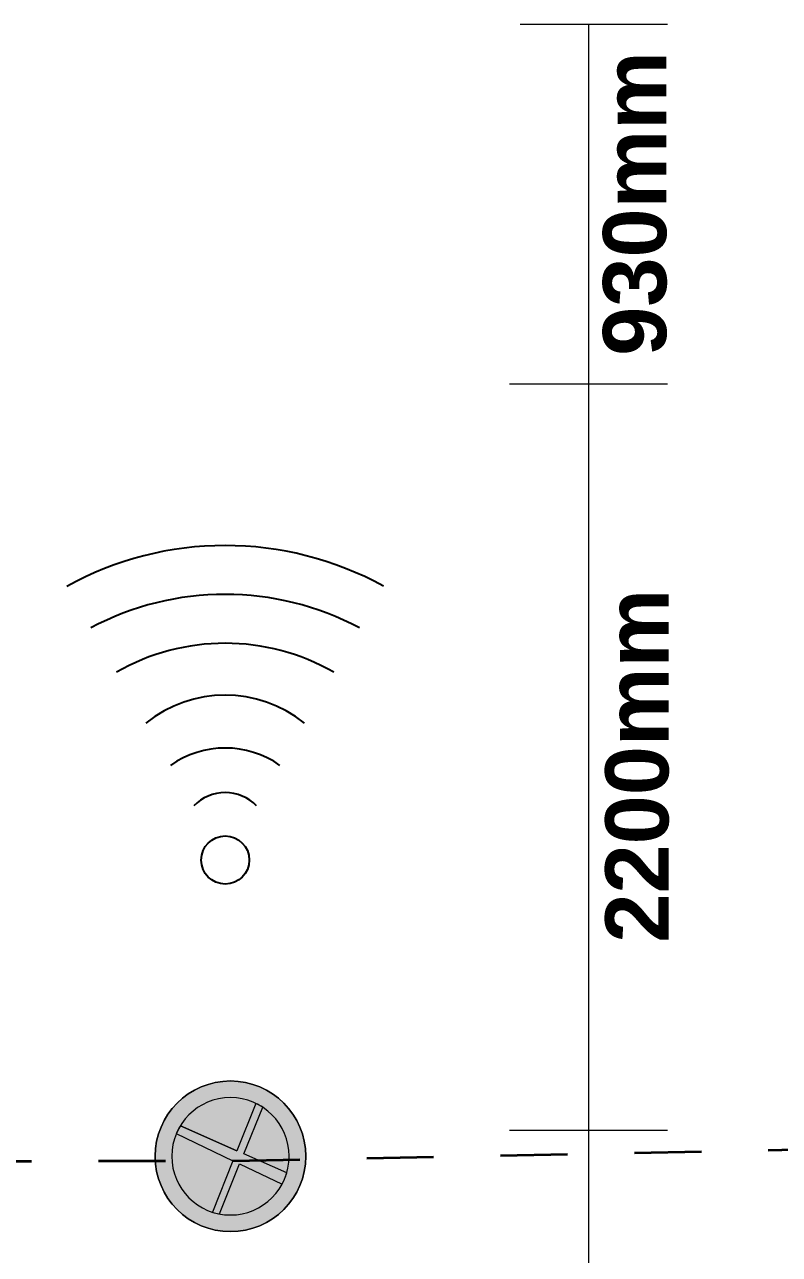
# Model space of a CAD drawing. Header units: millimetres. Extents: x -100675 to 28000, y -21133 to 42228.
# Drawn here: x -57778 to -55392, y 9059 to 12948 of the extents above; entities that cross this region are included whole.
import ezdxf

# ---------------------------------------------------------------- set-up
doc = ezdxf.new("R2010")
doc.units = ezdxf.units.MM
doc.header["$MEASUREMENT"] = 0
doc.linetypes.add('Dashed', pattern=[423.333333, 211.666667, -211.666667])
for name, color, linetype, lineweight in [('New_2D Drafting - General_Pen_No__2', 8, 'Continuous', 15), ('New_Structural - Bearing_Pen_No__21', 7, 'Continuous', 35), ('New_Structural - Bearing_Pen_No__46', 5, 'Continuous', 25)]:
    doc.layers.add(name, color=color, linetype=linetype, lineweight=lineweight)
for name, color, linetype, lineweight, true_color in [('New_2D Drafting - General_Pen_No__82', 7, 'Continuous', 20, 0xaaaaaa), ('New_Annotation - Text_Pen_No__86', 7, 'Continuous', 20, 0x5555ff), ('New_Structural - Bearing_Pen_No__61', 7, 'Continuous', 20, 0x6a6a6a), ('New_Structural - Bearing_Pen_No__89', 7, 'Continuous', 20, 0x71cebe)]:
    doc.layers.add(name, color=color, linetype=linetype, lineweight=lineweight, true_color=true_color)
doc.layers.add('New_Structural - Bearing', color=7, linetype='Continuous')
doc.styles.add('GENERATED_STYLE_2', font='arial.ttf')

# ---------------------------------------------------------------- blocks, each defined once
blk = doc.blocks.new('Slab_18', base_point=(-57127.4, 9607.5))
at = {"layer": 'New_Structural - Bearing_Pen_No__89', "color": 123, "linetype": 'Continuous', "lineweight": 20, "true_color": 0x71cebe, "flags": 128}
for points in [[(-57127.4, 9607.5, -1), (-57127.4, 9131.1, -1)], [(-57127.4, 9554.9, 1), (-57127.4, 9183.8, 1)]]:
    blk.add_lwpolyline(points, format="xyb", close=True, dxfattribs=at)

msp = doc.modelspace()

# ---------------------------------------------------------------- hatches: boundary and pattern name
at = {"layer": 'New_2D Drafting - General_Pen_No__82', "linetype": 'Continuous', "lineweight": 20, "true_color": 0xaaaaaa}
for points in [[(-57127.4, 9607.5, 1), (-57127.4, 9131.1, 1)], [(-56949.5, 9316.6), (-57085.3, 9377), (-57025.4, 9524.3, 0.034067), (-57047.4, 9536.7), (-57107.2, 9386.7), (-57285.7, 9466.1, 0.037873), (-57298.5, 9441.1), (-57119.7, 9355.4), (-57184.6, 9192.8, 0.030742), (-57162.5, 9187.1), (-57098.3, 9345.1), (-56964.3, 9280.9, 0.052198)]]:
    msp.add_hatch(color=253, dxfattribs=at).paths.add_polyline_path(points)

# ---------------------------------------------------------------- linework, layer by layer
at = {"layer": 'New_2D Drafting - General_Pen_No__2', "color": 8, "linetype": 'Continuous', "lineweight": 15, "flags": 128}
for points in [[(-57127.4, 9607.5, 1), (-57127.4, 9131.1, 1)], [(-57127.4, 9183.8, 1), (-57127.4, 9554.9, 1)], [(-57127.4, 9554.9, 1), (-57127.4, 9183.8, 1)], [(-56949.5, 9316.6), (-57085.3, 9377), (-57025.4, 9524.3, 0.034067), (-57047.4, 9536.7), (-57107.2, 9386.7), (-57285.7, 9466.1, 0.037873), (-57298.5, 9441.1), (-57119.7, 9355.4), (-57184.6, 9192.8, 0.030742), (-57162.5, 9187.1), (-57098.3, 9345.1), (-56964.3, 9280.9, 0.052198)]]:
    msp.add_lwpolyline(points, format="xyb", close=True, dxfattribs=at)
at = {"layer": 'New_Structural - Bearing_Pen_No__21', "color": 7, "linetype": 'Dashed', "lineweight": 35}
for p, q in [((-57119.7, 9355.4), (-52611.1, 9444.5)), ((-62201.5, 9345.1), (-57119.7, 9355.4))]:
    msp.add_line(p, q, dxfattribs=at)
at = {"layer": 'New_Structural - Bearing_Pen_No__46', "color": 5, "linetype": 'Continuous', "lineweight": 25}
msp.add_circle((-57143.8, 10306.3), 76, dxfattribs=at)
for centre, radius, start, end in [((-57143.8, 10263.5), 1037.2, 61.1651, 118.9004), ((-57144.4, 10240.4), 905.8, 62.0351, 117.9649), ((-57144.3, 10300.3), 691.3, 60.196, 119.804), ((-57143.9, 10428.5), 398.9, 51.155, 128.9104), ((-57144, 10359.1), 301.2, 54.9069, 125.0931), ((-57143.9, 10381.7), 137.8, 44.038, 135.962)]:
    msp.add_arc(centre, radius, start, end, dxfattribs=at)
at = {"layer": 'New_Structural - Bearing_Pen_No__61', "color": 251, "linetype": 'Continuous', "lineweight": 20, "true_color": 0x6a6a6a}
for p, q in [((-55745.2, 12948), (-56210.8, 12948)), ((-55995.2, 12948), (-55995.2, 6044.5)), ((-55745.2, 11810.9), (-56245.2, 11810.9)), ((-57285.7, 9466.1), (-57107.2, 9386.7)), ((-55745.2, 9450.8), (-56245.2, 9450.8)), ((-57298.5, 9441.1), (-57119.7, 9355.4)), ((-57119.7, 9355.4), (-57184.6, 9192.8))]:
    msp.add_line(p, q, dxfattribs=at)

# ---------------------------------------------------------------- block references
at = {"layer": 'New_Structural - Bearing', "color": 123, "linetype": 'Continuous', "lineweight": 20, "true_color": 0x71cebe}
msp.add_blockref('Slab_18', (-57127.4, 9607.5), dxfattribs=at)

# ---------------------------------------------------------------- texts
at = {"layer": 'New_Annotation - Text_Pen_No__86', "color": 173, "linetype": 'Continuous', "lineweight": 20, "true_color": 0x5555ff, "char_height": 200, "attachment_point": 2, "rotation": 90, "style": 'GENERATED_STYLE_2'}
for s, insert in [('\\A1;{\\pqc;\\fArial|b1|i0|c0|p34;930mm}', (-55949.4, 12382.1)), ('\\A1;{\\pqc;\\fArial|b1|i0|c0|p34;2200mm}', (-55942.1, 10604.2))]:
    msp.add_mtext(s, dxfattribs=dict(at, insert=insert))

doc.saveas('drawing.dxf')
